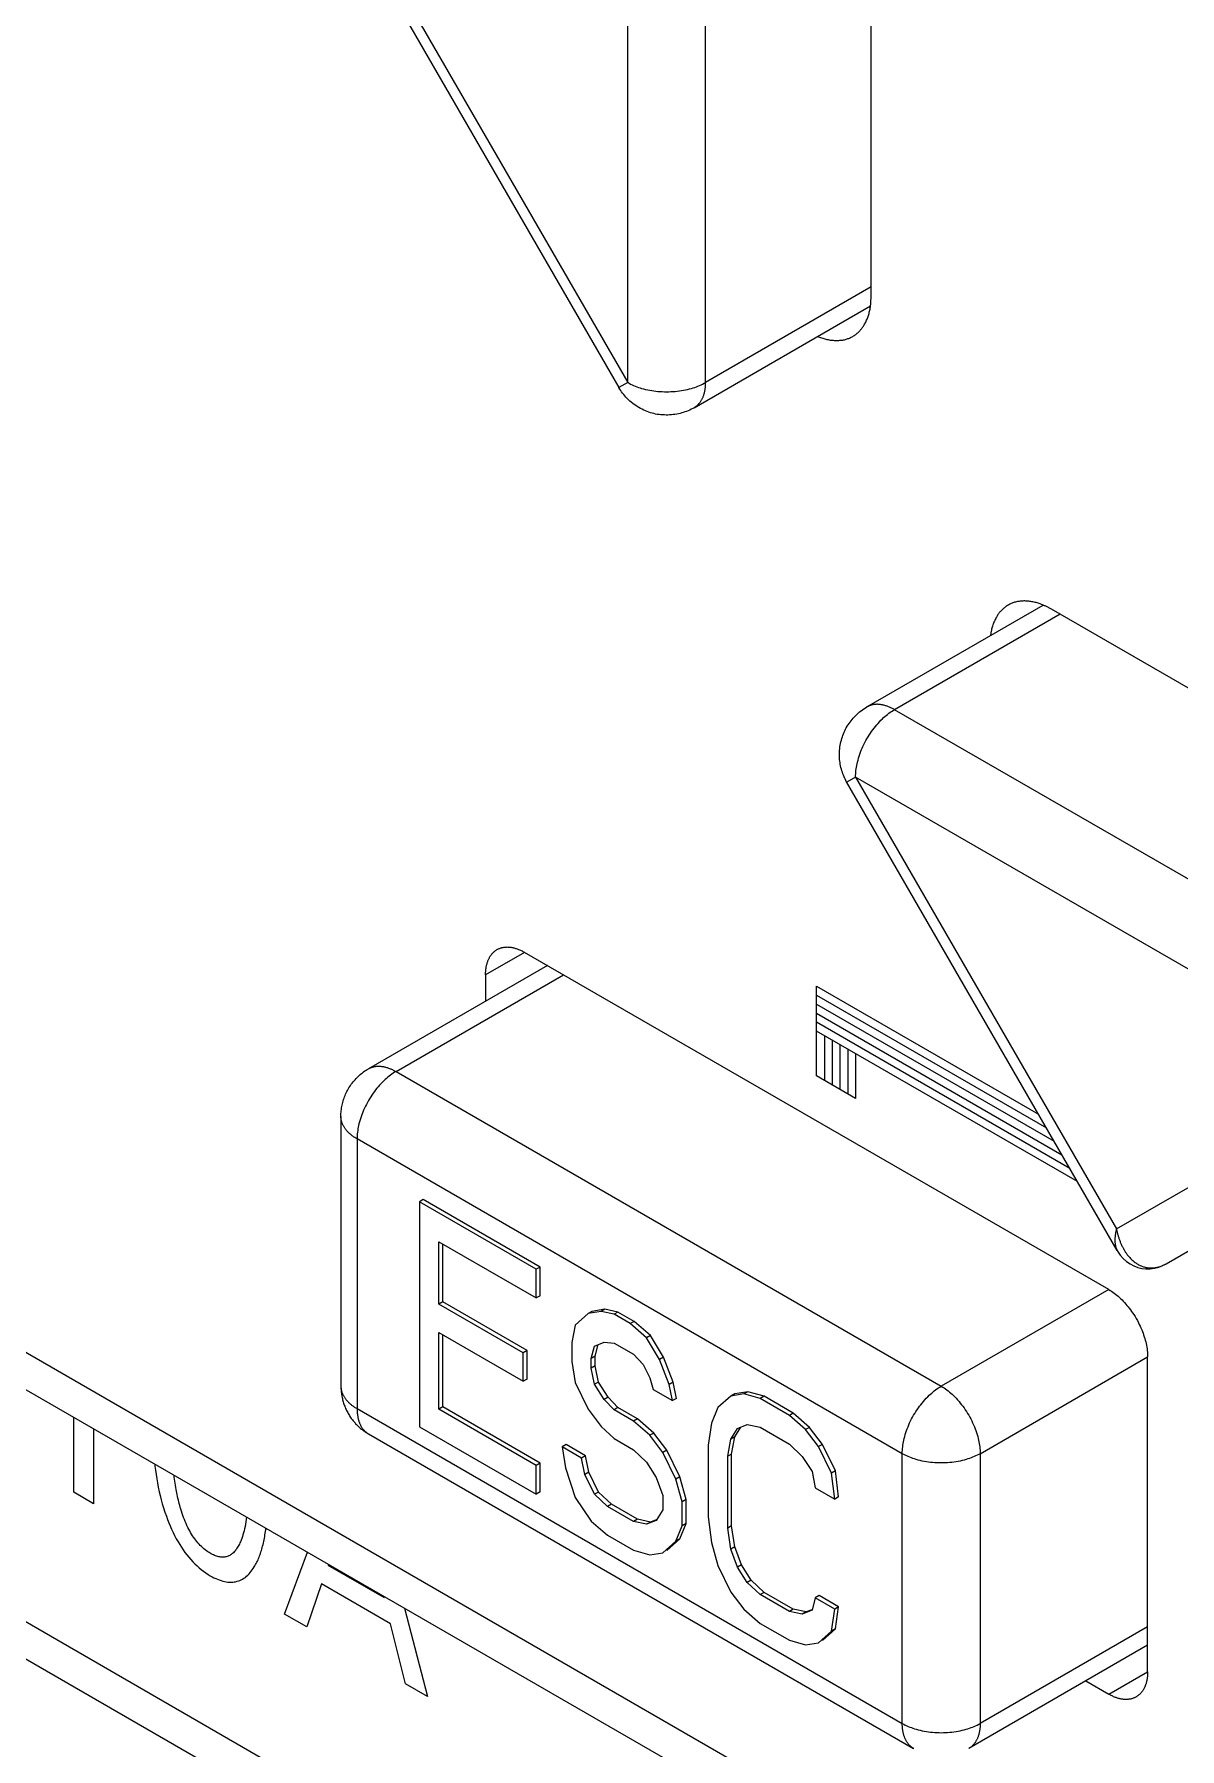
# Model space of a CAD drawing. Extents: x 0 to 420, y 0 to 297.
# Drawn here: x 180.65 to 191.05, y 137.94 to 153.51 of the extents above; entities that cross this region are included whole.
import ezdxf

# ---------------------------------------------------------------- set-up
doc = ezdxf.new("R2010")
doc.units = 0
doc.header["$LTSCALE"] = 23.1
doc.layers.add('40000_ISO', color=7, linetype='CONTINUOUS')

msp = doc.modelspace()

# ---------------------------------------------------------------- linework, layer by layer
at = {"layer": '40000_ISO', "color": 7, "linetype": 'CONTINUOUS'}
for p, q in [((152.677, 157.648), (226.923, 114.782)), ((186.034, 150.351), (186.034, 155.822)), ((186.741, 150.351), (186.741, 155.822)), ((183.499, 154.558), (185.954, 150.305)), ((183.665, 154.454), (186.034, 150.351)), ((232.933, 108.863), (158.687, 151.729)), ((233.14, 108.405), (158.894, 151.271)), ((188.244, 151.219), (186.741, 150.351)), ((186.637, 150.122), (188.238, 151.047)), ((186.034, 150.351), (185.954, 150.305)), ((188.206, 147.405), (189.807, 148.329)), ((189.959, 148.248), (188.456, 147.38)), ((194.449, 145.656), (189.882, 148.293)), ((193.194, 144.645), (188.456, 147.38)), ((188.103, 146.768), (188.023, 146.722)), ((188.103, 146.768), (190.471, 142.665)), ((192.84, 144.033), (188.103, 146.768)), ((185.097, 145.176), (184.744, 144.972)), ((190.401, 142.115), (185.097, 145.176)), ((185.305, 145.057), (183.681, 144.119)), ((183.931, 144.095), (185.451, 144.972)), ((184.744, 144.972), (184.744, 144.733)), ((187.749, 144.054), (187.749, 144.87)), ((187.749, 144.87), (189.764, 143.707)), ((187.749, 144.789), (189.835, 143.584)), ((187.749, 144.707), (189.905, 143.462)), ((187.749, 144.625), (189.976, 143.339)), ((187.749, 144.544), (190.047, 143.217)), ((190.118, 143.095), (187.749, 144.462)), ((187.82, 144.421), (187.82, 144.013)), ((187.891, 144.38), (187.891, 143.972)), ((187.961, 144.339), (187.961, 143.931)), ((188.032, 144.299), (188.032, 143.89)), ((188.103, 144.258), (188.103, 143.85)), ((183.931, 144.095), (188.88, 141.237)), ((188.103, 143.85), (187.749, 144.054)), ((190.471, 142.665), (192.84, 144.033)), ((183.431, 143.686), (183.431, 141.237)), ((183.577, 143.482), (183.577, 141.033)), ((188.527, 140.624), (183.577, 143.482)), ((184.178, 142.931), (184.143, 142.911)), ((185.239, 142.319), (184.178, 142.931)), ((184.143, 142.911), (184.143, 140.869)), ((185.203, 142.298), (184.143, 142.911)), ((184.32, 141.983), (184.32, 142.548)), ((184.32, 142.548), (185.203, 142.038)), ((184.355, 142.004), (184.355, 142.528)), ((190.479, 142.469), (190.482, 142.463)), ((190.479, 142.469), (190.479, 142.469)), ((190.482, 142.463), (190.506, 142.428)), ((185.239, 142.319), (185.203, 142.298)), ((185.203, 142.038), (185.203, 142.298)), ((185.239, 142.058), (185.239, 142.319)), ((190.506, 142.428), (190.533, 142.397)), ((190.533, 142.397), (190.563, 142.37)), ((190.563, 142.37), (190.595, 142.347)), ((190.595, 142.347), (190.629, 142.329)), ((190.629, 142.329), (190.665, 142.315)), ((190.665, 142.315), (190.701, 142.306)), ((190.701, 142.306), (190.739, 142.302)), ((190.739, 142.302), (190.778, 142.303)), ((190.778, 142.303), (190.817, 142.308)), ((190.817, 142.308), (190.856, 142.319)), ((190.856, 142.319), (190.897, 142.335)), ((190.897, 142.335), (190.925, 142.349)), ((184.355, 142.004), (184.32, 141.983)), ((185.086, 141.541), (184.32, 141.983)), ((185.121, 141.562), (184.355, 142.004)), ((185.239, 142.058), (185.203, 142.038)), ((190.401, 142.115), (188.88, 141.237)), ((185.675, 141.896), (185.557, 141.79)), ((185.71, 141.916), (185.675, 141.896)), ((185.793, 141.915), (185.675, 141.896)), ((185.828, 141.935), (185.71, 141.916)), ((185.828, 141.935), (185.793, 141.915)), ((185.911, 141.89), (185.793, 141.915)), ((185.946, 141.91), (185.828, 141.935)), ((185.946, 141.91), (185.911, 141.89)), ((186.058, 141.805), (185.911, 141.89)), ((186.093, 141.825), (185.946, 141.91)), ((184.32, 141.028), (184.32, 141.723)), ((184.32, 141.723), (185.086, 141.281)), ((184.355, 141.048), (184.355, 141.702)), ((185.557, 141.79), (185.528, 141.633)), ((186.093, 141.825), (186.058, 141.805)), ((186.205, 141.676), (186.058, 141.805)), ((186.241, 141.697), (186.093, 141.825)), ((186.241, 141.697), (186.205, 141.676)), ((186.323, 141.478), (186.205, 141.676)), ((186.358, 141.499), (186.241, 141.697)), ((185.121, 141.562), (185.086, 141.541)), ((185.086, 141.281), (185.086, 141.541)), ((185.121, 141.301), (185.121, 141.562)), ((185.528, 141.633), (185.528, 141.46)), ((185.704, 141.488), (185.734, 141.601)), ((185.734, 141.601), (185.822, 141.637)), ((185.74, 141.508), (185.767, 141.615)), ((185.822, 141.637), (185.911, 141.629)), ((185.911, 141.629), (186.087, 141.527)), ((186.087, 141.527), (186.176, 141.433)), ((185.528, 141.46), (185.557, 141.269)), ((185.74, 141.508), (185.704, 141.488)), ((185.704, 141.401), (185.704, 141.488)), ((185.74, 141.421), (185.704, 141.401)), ((185.734, 141.254), (185.704, 141.401)), ((185.74, 141.421), (185.74, 141.508)), ((185.769, 141.274), (185.74, 141.421)), ((186.176, 141.433), (186.235, 141.312)), ((186.358, 141.499), (186.323, 141.478)), ((186.411, 141.253), (186.323, 141.478)), ((186.447, 141.274), (186.358, 141.499)), ((189.234, 140.624), (190.754, 141.502)), ((190.754, 138.644), (190.754, 141.502)), ((185.121, 141.301), (185.086, 141.281)), ((185.557, 141.269), (185.675, 141.027)), ((185.769, 141.274), (185.734, 141.254)), ((185.822, 141.116), (185.734, 141.254)), ((185.858, 141.136), (185.769, 141.274)), ((186.235, 141.312), (186.264, 141.208)), ((186.264, 141.208), (186.441, 141.106)), ((186.447, 141.274), (186.411, 141.253)), ((186.441, 141.106), (186.411, 141.253)), ((186.476, 141.126), (186.447, 141.274)), ((184.355, 141.048), (184.32, 141.028)), ((185.239, 140.538), (184.355, 141.048)), ((185.858, 141.136), (185.822, 141.116)), ((185.911, 141.021), (185.822, 141.116)), ((185.946, 141.042), (185.858, 141.136)), ((186.476, 141.126), (186.441, 141.106)), ((186.971, 141.147), (186.853, 141.042)), ((187.007, 141.168), (186.971, 141.147)), ((187.089, 141.166), (186.971, 141.147)), ((187.124, 141.187), (187.007, 141.168)), ((187.124, 141.187), (187.089, 141.166)), ((187.236, 141.125), (187.089, 141.166)), ((187.272, 141.145), (187.124, 141.187)), ((187.272, 141.145), (187.236, 141.125)), ((187.502, 140.971), (187.236, 141.125)), ((187.537, 140.992), (187.272, 141.145)), ((181.005, 140.273), (181.005, 140.955)), ((183.577, 141.033), (188.527, 138.175)), ((185.203, 140.518), (184.32, 141.028)), ((185.675, 141.027), (185.793, 140.872)), ((185.946, 141.042), (185.911, 141.021)), ((186.087, 140.919), (185.911, 141.021)), ((186.123, 140.94), (185.946, 141.042)), ((186.123, 140.94), (186.087, 140.919)), ((186.235, 140.791), (186.087, 140.919)), ((186.27, 140.811), (186.123, 140.94)), ((186.794, 140.902), (186.765, 140.702)), ((186.853, 141.042), (186.794, 140.902)), ((187.537, 140.992), (187.502, 140.971)), ((187.649, 140.843), (187.502, 140.971)), ((187.684, 140.863), (187.537, 140.992)), ((181.184, 140.852), (181.184, 140.169)), ((183.681, 140.804), (188.63, 137.946)), ((184.143, 140.869), (185.203, 140.257)), ((185.793, 140.872), (185.911, 140.761)), ((185.911, 140.761), (186.087, 140.659)), ((186.27, 140.811), (186.235, 140.791)), ((186.353, 140.636), (186.235, 140.791)), ((186.388, 140.656), (186.27, 140.811)), ((186.942, 140.6), (186.971, 140.756)), ((186.971, 140.756), (187.03, 140.853)), ((187.007, 140.777), (186.971, 140.756)), ((186.977, 140.62), (187.007, 140.777)), ((187.007, 140.777), (187.061, 140.865)), ((187.03, 140.853), (187.119, 140.889)), ((187.119, 140.889), (187.236, 140.864)), ((187.236, 140.864), (187.502, 140.711)), ((187.684, 140.863), (187.649, 140.843)), ((187.767, 140.688), (187.649, 140.843)), ((187.802, 140.708), (187.684, 140.863)), ((185.475, 140.706), (185.439, 140.686)), ((185.616, 140.583), (185.439, 140.686)), ((185.439, 140.686), (185.469, 140.495)), ((185.651, 140.604), (185.475, 140.706)), ((185.651, 140.604), (185.616, 140.583)), ((185.645, 140.436), (185.616, 140.583)), ((185.681, 140.457), (185.651, 140.604)), ((186.087, 140.659), (186.205, 140.547)), ((186.388, 140.656), (186.353, 140.636)), ((186.47, 140.394), (186.353, 140.636)), ((186.506, 140.415), (186.388, 140.656)), ((186.765, 140.702), (186.765, 140.05)), ((186.977, 140.62), (186.942, 140.6)), ((186.942, 139.948), (186.942, 140.6)), ((186.977, 139.969), (186.977, 140.62)), ((187.502, 140.711), (187.619, 140.599)), ((187.619, 140.599), (187.708, 140.461)), ((187.802, 140.708), (187.767, 140.688)), ((187.885, 140.446), (187.767, 140.688)), ((187.92, 140.467), (187.802, 140.708)), ((188.527, 138.175), (188.527, 140.624)), ((189.234, 140.624), (189.234, 138.175)), ((185.239, 140.538), (185.203, 140.518)), ((185.203, 140.257), (185.203, 140.518)), ((185.239, 140.277), (185.239, 140.538)), ((185.469, 140.495), (185.557, 140.227)), ((185.681, 140.457), (185.645, 140.436)), ((185.734, 140.255), (185.645, 140.436)), ((185.769, 140.275), (185.681, 140.457)), ((186.205, 140.547), (186.294, 140.409)), ((187.708, 140.461), (187.737, 140.314)), ((187.92, 140.467), (187.885, 140.446)), ((187.914, 140.212), (187.885, 140.446)), ((187.949, 140.233), (187.92, 140.467)), ((181.184, 140.169), (181.005, 140.273)), ((185.239, 140.277), (185.203, 140.257)), ((185.769, 140.275), (185.734, 140.255)), ((185.887, 140.164), (185.769, 140.275)), ((186.294, 140.409), (186.353, 140.245)), ((186.506, 140.415), (186.47, 140.394)), ((186.529, 140.186), (186.47, 140.394)), ((186.565, 140.207), (186.506, 140.415)), ((187.737, 140.314), (187.914, 140.212)), ((185.557, 140.227), (185.704, 140.011)), ((185.852, 140.143), (185.734, 140.255)), ((185.887, 140.164), (185.852, 140.143)), ((186.087, 140.007), (185.852, 140.143)), ((186.123, 140.028), (185.887, 140.164)), ((186.353, 140.115), (186.294, 140.018)), ((186.353, 140.245), (186.353, 140.115)), ((186.565, 140.207), (186.529, 140.186)), ((186.529, 139.969), (186.529, 140.186)), ((186.565, 139.99), (186.565, 140.207)), ((187.949, 140.233), (187.914, 140.212)), ((185.704, 140.011), (185.852, 139.883)), ((186.123, 140.028), (186.087, 140.007)), ((186.205, 139.983), (186.087, 140.007)), ((186.241, 140.003), (186.123, 140.028)), ((186.294, 140.018), (186.205, 139.983)), ((186.241, 140.003), (186.205, 139.983)), ((186.292, 140.024), (186.241, 140.003)), ((186.47, 139.83), (186.529, 139.969)), ((186.506, 139.85), (186.565, 139.99)), ((186.565, 139.99), (186.529, 139.969)), ((186.765, 140.05), (186.794, 139.816)), ((186.977, 139.969), (186.942, 139.948)), ((187.007, 139.778), (186.977, 139.969)), ((185.852, 139.883), (186.087, 139.747)), ((186.353, 139.724), (186.47, 139.83)), ((186.388, 139.744), (186.506, 139.85)), ((186.506, 139.85), (186.47, 139.83)), ((186.794, 139.816), (186.853, 139.608)), ((186.971, 139.758), (186.942, 139.948)), ((182.917, 139.168), (183.126, 139.73)), ((186.087, 139.747), (186.235, 139.705)), ((186.235, 139.705), (186.353, 139.724)), ((187.007, 139.778), (186.971, 139.758)), ((187.03, 139.593), (186.971, 139.758)), ((187.066, 139.614), (187.007, 139.778)), ((183.311, 139.613), (183.824, 139.317)), ((186.853, 139.608), (186.971, 139.367)), ((187.066, 139.614), (187.03, 139.593)), ((187.119, 139.455), (187.03, 139.593)), ((187.154, 139.476), (187.066, 139.614)), ((183.253, 139.443), (183.12, 139.051)), ((183.882, 139.08), (183.253, 139.443)), ((186.971, 139.367), (187.089, 139.212)), ((187.154, 139.476), (187.119, 139.455)), ((187.236, 139.344), (187.119, 139.455)), ((187.272, 139.364), (187.154, 139.476)), ((187.272, 139.364), (187.236, 139.344)), ((187.502, 139.191), (187.236, 139.344)), ((187.537, 139.211), (187.272, 139.364)), ((187.773, 139.336), (187.737, 139.315)), ((187.949, 139.234), (187.773, 139.336)), ((184.007, 139.221), (184.216, 138.418)), ((187.089, 139.212), (187.236, 139.083)), ((187.537, 139.211), (187.502, 139.191)), ((187.619, 139.166), (187.502, 139.191)), ((187.655, 139.187), (187.537, 139.211)), ((187.708, 139.202), (187.619, 139.166)), ((187.655, 139.187), (187.619, 139.166)), ((187.706, 139.207), (187.655, 139.187)), ((187.737, 139.315), (187.708, 139.202)), ((187.914, 139.213), (187.737, 139.315)), ((187.885, 139.013), (187.914, 139.213)), ((187.949, 139.234), (187.914, 139.213)), ((187.92, 139.033), (187.949, 139.234)), ((183.12, 139.051), (182.917, 139.168)), ((184.017, 138.533), (183.882, 139.08)), ((187.236, 139.083), (187.502, 138.93)), ((187.802, 138.928), (187.92, 139.033)), ((187.92, 139.033), (187.885, 139.013)), ((190.754, 139.053), (189.234, 138.175)), ((187.502, 138.93), (187.649, 138.889)), ((187.649, 138.889), (187.767, 138.907)), ((187.767, 138.907), (187.885, 139.013)), ((190.754, 138.884), (189.13, 137.946)), ((190.194, 138.56), (190.401, 138.44)), ((190.401, 138.44), (190.754, 138.644)), ((184.216, 138.418), (184.017, 138.533))]:
    msp.add_line(p, q, dxfattribs=at)
for points in [[(152.881, 157.192), (152.882, 157.192), (227.13, 114.325)], [(188.238, 151.047), (188.239, 151.053), (188.24, 151.059), (188.241, 151.066), (188.241, 151.072), (188.242, 151.078), (188.242, 151.085), (188.243, 151.091), (188.243, 151.098), (188.243, 151.104), (188.244, 151.111), (188.244, 151.117), (188.244, 151.123), (188.244, 151.13), (188.244, 156.404)], [(188.078, 150.77), (188.085, 150.774), (188.092, 150.779), (188.099, 150.783), (188.105, 150.788), (188.112, 150.793), (188.118, 150.798), (188.124, 150.803), (188.13, 150.809), (188.136, 150.815), (188.141, 150.82), (188.146, 150.826), (188.151, 150.832), (188.156, 150.837), (188.161, 150.844), (188.166, 150.85), (188.17, 150.856), (188.174, 150.862), (188.178, 150.869), (188.182, 150.875), (188.187, 150.883), (188.191, 150.891), (188.195, 150.899), (188.199, 150.908), (188.203, 150.916), (188.207, 150.925), (188.21, 150.933), (188.213, 150.942), (188.216, 150.95), (188.219, 150.96), (188.222, 150.969), (188.225, 150.979), (188.227, 150.989), (188.23, 150.999), (188.232, 151.008), (188.234, 151.018), (188.236, 151.028), (188.237, 151.038), (188.238, 151.047)], [(187.759, 150.77), (187.767, 150.767), (187.776, 150.763), (187.786, 150.76), (187.795, 150.756), (187.805, 150.753), (187.814, 150.75), (187.824, 150.748), (187.834, 150.745), (187.843, 150.743), (187.853, 150.741), (187.862, 150.739), (187.871, 150.737), (187.88, 150.736), (187.889, 150.735), (187.899, 150.734), (187.908, 150.733), (187.917, 150.733), (187.926, 150.733), (187.935, 150.733), (187.944, 150.733), (187.952, 150.733), (187.961, 150.734), (187.969, 150.735), (187.978, 150.736), (187.986, 150.737), (187.994, 150.739), (188.003, 150.74), (188.011, 150.742), (188.019, 150.745), (188.026, 150.747), (188.034, 150.75), (188.042, 150.752), (188.049, 150.755), (188.057, 150.759), (188.064, 150.762), (188.071, 150.766), (188.078, 150.77)], [(186.637, 150.122), (186.624, 150.115), (186.61, 150.108), (186.597, 150.101), (186.583, 150.095), (186.568, 150.089), (186.554, 150.084), (186.539, 150.079), (186.525, 150.075), (186.51, 150.071), (186.494, 150.067), (186.479, 150.064), (186.463, 150.061), (186.447, 150.059), (186.431, 150.057), (186.415, 150.056), (186.399, 150.055), (186.383, 150.055), (186.367, 150.056), (186.351, 150.057), (186.335, 150.058), (186.319, 150.06), (186.303, 150.062), (186.288, 150.065), (186.272, 150.069), (186.257, 150.073), (186.241, 150.077), (186.226, 150.082), (186.21, 150.088), (186.195, 150.094), (186.18, 150.101), (186.165, 150.108), (186.15, 150.115), (186.135, 150.124), (186.121, 150.132), (186.107, 150.141), (186.093, 150.151), (186.08, 150.161), (186.067, 150.172), (186.054, 150.183), (186.041, 150.194), (186.029, 150.206), (186.018, 150.219), (186.008, 150.23), (185.998, 150.242), (185.988, 150.254), (185.979, 150.267), (185.971, 150.279), (185.962, 150.292), (185.954, 150.305)], [(186.034, 150.351), (186.047, 150.344), (186.061, 150.337), (186.074, 150.33), (186.088, 150.324), (186.103, 150.318), (186.117, 150.313), (186.131, 150.307), (186.146, 150.303), (186.16, 150.298), (186.179, 150.293), (186.197, 150.288), (186.216, 150.284), (186.234, 150.281), (186.253, 150.277), (186.272, 150.275), (186.29, 150.272), (186.309, 150.27), (186.329, 150.269), (186.348, 150.268), (186.368, 150.267), (186.387, 150.267), (186.407, 150.267), (186.427, 150.268), (186.446, 150.269), (186.466, 150.27), (186.484, 150.272), (186.503, 150.275), (186.522, 150.277), (186.541, 150.281), (186.559, 150.284), (186.578, 150.288), (186.596, 150.293), (186.614, 150.298), (186.629, 150.303), (186.644, 150.307), (186.658, 150.313), (186.672, 150.318), (186.686, 150.324), (186.7, 150.33), (186.714, 150.337), (186.728, 150.344), (186.741, 150.351)], [(186.637, 150.122), (186.642, 150.125), (186.647, 150.129), (186.652, 150.132), (186.656, 150.135), (186.661, 150.139), (186.665, 150.143), (186.669, 150.146), (186.674, 150.15), (186.678, 150.155), (186.681, 150.159), (186.685, 150.163), (186.689, 150.168), (186.692, 150.173), (186.696, 150.177), (186.699, 150.182), (186.702, 150.187), (186.705, 150.193), (186.708, 150.198), (186.711, 150.203), (186.713, 150.208), (186.715, 150.214), (186.718, 150.219), (186.72, 150.225), (186.722, 150.23), (186.724, 150.236), (186.726, 150.242), (186.728, 150.249), (186.73, 150.256), (186.732, 150.263), (186.733, 150.27), (186.735, 150.278), (186.736, 150.285), (186.737, 150.292), (186.738, 150.3), (186.739, 150.307), (186.739, 150.314), (186.74, 150.322), (186.74, 150.329), (186.741, 150.336), (186.741, 150.344), (186.741, 150.351)], [(189.807, 148.329), (189.799, 148.333), (189.79, 148.336), (189.78, 148.34), (189.771, 148.343), (189.761, 148.346), (189.752, 148.349), (189.742, 148.352), (189.732, 148.354), (189.723, 148.356), (189.713, 148.359), (189.704, 148.36), (189.695, 148.362), (189.686, 148.363), (189.677, 148.364), (189.667, 148.365), (189.658, 148.366), (189.649, 148.366), (189.64, 148.367), (189.631, 148.367), (189.622, 148.366), (189.614, 148.366), (189.605, 148.365), (189.597, 148.365), (189.588, 148.363), (189.58, 148.362), (189.572, 148.361), (189.563, 148.359), (189.555, 148.357), (189.547, 148.355), (189.539, 148.352), (189.532, 148.35), (189.524, 148.347), (189.517, 148.344), (189.509, 148.34), (189.502, 148.337), (189.495, 148.333), (189.488, 148.329)], [(189.488, 148.329), (189.481, 148.325), (189.474, 148.321), (189.467, 148.316), (189.46, 148.311), (189.454, 148.306), (189.448, 148.301), (189.442, 148.296), (189.436, 148.29), (189.43, 148.285), (189.425, 148.279), (189.419, 148.273), (189.414, 148.268), (189.41, 148.262), (189.405, 148.256), (189.4, 148.25), (189.396, 148.243), (189.392, 148.237), (189.388, 148.23), (189.384, 148.224), (189.379, 148.216), (189.375, 148.208), (189.37, 148.2), (189.366, 148.191), (189.363, 148.183), (189.359, 148.175), (189.356, 148.166), (189.353, 148.158), (189.35, 148.149), (189.346, 148.139), (189.344, 148.13), (189.341, 148.12), (189.338, 148.11), (189.336, 148.101), (189.334, 148.091), (189.332, 148.081), (189.33, 148.071), (189.329, 148.061), (189.328, 148.053)], [(189.882, 148.293), (189.876, 148.296), (189.871, 148.299), (189.865, 148.302), (189.859, 148.305), (189.854, 148.308), (189.848, 148.311), (189.842, 148.314), (189.836, 148.316), (189.831, 148.319), (189.825, 148.322), (189.819, 148.324), (189.813, 148.327), (189.807, 148.329)], [(188.005, 146.756), (187.999, 146.77), (187.993, 146.784), (187.988, 146.798), (187.983, 146.812), (187.978, 146.826), (187.974, 146.84), (187.97, 146.855), (187.967, 146.869), (187.964, 146.884), (187.962, 146.899), (187.96, 146.913), (187.958, 146.928), (187.957, 146.943), (187.956, 146.959), (187.956, 146.976), (187.957, 146.992), (187.958, 147.009), (187.959, 147.025), (187.961, 147.042), (187.964, 147.058), (187.967, 147.074), (187.97, 147.089), (187.974, 147.104), (187.978, 147.118), (187.983, 147.132), (187.988, 147.147), (187.993, 147.161), (187.999, 147.175), (188.005, 147.188), (188.012, 147.202), (188.019, 147.216), (188.027, 147.229), (188.035, 147.242), (188.044, 147.255), (188.053, 147.268), (188.063, 147.28), (188.072, 147.292), (188.082, 147.304), (188.093, 147.316), (188.104, 147.327), (188.116, 147.338), (188.128, 147.349), (188.14, 147.36), (188.153, 147.369), (188.166, 147.379), (188.179, 147.388), (188.192, 147.397), (188.206, 147.405)], [(188.103, 146.768), (188.103, 146.783), (188.104, 146.798), (188.105, 146.814), (188.106, 146.829), (188.108, 146.844), (188.111, 146.859), (188.113, 146.874), (188.117, 146.889), (188.12, 146.904), (188.125, 146.922), (188.13, 146.941), (188.135, 146.959), (188.142, 146.977), (188.148, 146.995), (188.155, 147.012), (188.162, 147.03), (188.17, 147.047), (188.179, 147.065), (188.187, 147.082), (188.197, 147.099), (188.206, 147.116), (188.216, 147.133), (188.227, 147.15), (188.237, 147.166), (188.248, 147.182), (188.259, 147.198), (188.271, 147.213), (188.283, 147.228), (188.295, 147.242), (188.307, 147.256), (188.32, 147.27), (188.333, 147.284), (188.347, 147.297), (188.358, 147.308), (188.37, 147.318), (188.381, 147.328), (188.393, 147.337), (188.405, 147.347), (188.418, 147.356), (188.43, 147.364), (188.443, 147.372), (188.456, 147.38)], [(188.456, 147.38), (188.45, 147.384), (188.443, 147.388), (188.437, 147.391), (188.43, 147.394), (188.423, 147.398), (188.417, 147.401), (188.41, 147.404), (188.403, 147.406), (188.396, 147.409), (188.389, 147.412), (188.382, 147.414), (188.375, 147.416), (188.368, 147.418), (188.361, 147.42), (188.354, 147.422), (188.348, 147.423), (188.342, 147.424), (188.336, 147.425), (188.33, 147.426), (188.324, 147.427), (188.319, 147.428), (188.313, 147.428), (188.307, 147.428), (188.301, 147.429), (188.295, 147.429), (188.289, 147.428), (188.283, 147.428), (188.277, 147.428), (188.271, 147.427), (188.266, 147.426), (188.26, 147.425), (188.254, 147.424), (188.249, 147.422), (188.243, 147.421), (188.238, 147.419), (188.232, 147.417), (188.227, 147.415), (188.222, 147.413), (188.216, 147.41), (188.211, 147.408), (188.206, 147.405)], [(190.478, 142.469), (188.021, 146.725), (188.019, 146.729), (188.018, 146.732), (188.016, 146.735), (188.014, 146.739), (188.012, 146.742), (188.01, 146.746), (188.009, 146.749), (188.007, 146.753), (188.005, 146.756)], [(184.744, 144.972), (184.744, 144.98), (184.744, 144.987), (184.744, 144.995), (184.745, 145.002), (184.745, 145.01), (184.746, 145.018), (184.747, 145.025), (184.748, 145.033), (184.749, 145.04), (184.75, 145.047), (184.752, 145.054), (184.753, 145.06), (184.755, 145.067), (184.757, 145.074), (184.759, 145.08), (184.761, 145.087), (184.763, 145.093), (184.765, 145.1), (184.768, 145.105), (184.77, 145.111), (184.773, 145.117), (184.775, 145.122), (184.778, 145.128), (184.781, 145.133), (184.784, 145.139), (184.788, 145.144), (184.791, 145.149), (184.795, 145.154), (184.798, 145.158), (184.802, 145.163), (184.806, 145.167), (184.81, 145.171), (184.814, 145.175), (184.818, 145.179), (184.822, 145.183), (184.827, 145.187), (184.831, 145.19), (184.835, 145.193), (184.839, 145.196), (184.843, 145.199), (184.847, 145.201)], [(184.847, 145.201), (184.852, 145.204), (184.856, 145.206), (184.861, 145.208), (184.866, 145.21), (184.87, 145.212), (184.876, 145.214), (184.881, 145.216), (184.887, 145.218), (184.892, 145.219), (184.898, 145.22), (184.903, 145.221), (184.909, 145.222), (184.915, 145.223), (184.921, 145.224), (184.927, 145.224), (184.933, 145.224), (184.939, 145.225), (184.946, 145.224), (184.952, 145.224), (184.958, 145.224), (184.964, 145.223), (184.97, 145.222), (184.977, 145.222), (184.983, 145.22), (184.99, 145.219), (184.997, 145.218), (185.003, 145.216), (185.01, 145.214), (185.017, 145.212), (185.023, 145.21), (185.03, 145.208), (185.036, 145.206), (185.044, 145.203), (185.052, 145.199), (185.06, 145.196), (185.067, 145.192), (185.075, 145.189), (185.083, 145.185), (185.09, 145.181), (185.097, 145.176)], [(190.903, 142.338), (190.906, 142.339), (190.908, 142.34), (190.91, 142.341), (190.912, 142.343), (190.914, 142.344), (190.916, 142.345), (190.919, 142.346), (190.921, 142.347), (190.923, 142.348), (195.014, 144.711)], [(183.431, 143.686), (183.431, 143.699), (183.431, 143.712), (183.432, 143.725), (183.433, 143.738), (183.435, 143.75), (183.437, 143.763), (183.439, 143.776), (183.441, 143.789), (183.444, 143.801), (183.447, 143.814), (183.451, 143.826), (183.454, 143.839), (183.459, 143.851), (183.463, 143.863), (183.468, 143.876), (183.473, 143.888), (183.479, 143.9), (183.484, 143.912), (183.49, 143.923), (183.497, 143.935), (183.503, 143.946), (183.51, 143.957), (183.518, 143.968), (183.525, 143.979), (183.533, 143.989), (183.541, 144), (183.55, 144.01), (183.559, 144.02), (183.568, 144.03), (183.577, 144.039), (183.586, 144.049), (183.596, 144.058), (183.606, 144.066), (183.616, 144.075), (183.627, 144.083), (183.637, 144.091), (183.648, 144.099), (183.659, 144.106), (183.67, 144.113), (183.681, 144.119)], [(183.931, 144.095), (183.918, 144.087), (183.905, 144.078), (183.892, 144.07), (183.88, 144.061), (183.868, 144.052), (183.856, 144.042), (183.844, 144.032), (183.833, 144.022), (183.821, 144.011), (183.808, 143.998), (183.795, 143.985), (183.782, 143.971), (183.769, 143.956), (183.757, 143.942), (183.745, 143.927), (183.734, 143.912), (183.723, 143.897), (183.712, 143.88), (183.701, 143.864), (183.691, 143.847), (183.681, 143.831), (183.671, 143.814), (183.662, 143.796), (183.653, 143.779), (183.645, 143.761), (183.637, 143.744), (183.63, 143.726), (183.623, 143.709), (183.616, 143.691), (183.61, 143.673), (183.604, 143.655), (183.599, 143.637), (183.594, 143.618), (183.591, 143.603), (183.588, 143.588), (183.585, 143.573), (183.583, 143.558), (183.581, 143.543), (183.579, 143.528), (183.578, 143.513), (183.577, 143.497), (183.577, 143.482)], [(183.681, 144.119), (183.686, 144.122), (183.691, 144.124), (183.696, 144.127), (183.701, 144.129), (183.707, 144.131), (183.712, 144.133), (183.717, 144.135), (183.723, 144.137), (183.729, 144.138), (183.734, 144.139), (183.74, 144.14), (183.746, 144.141), (183.752, 144.142), (183.757, 144.142), (183.763, 144.143), (183.769, 144.143), (183.775, 144.143), (183.781, 144.143), (183.787, 144.142), (183.792, 144.142), (183.798, 144.141), (183.804, 144.141), (183.81, 144.14), (183.816, 144.139), (183.821, 144.138), (183.829, 144.136), (183.836, 144.134), (183.843, 144.132), (183.85, 144.13), (183.857, 144.128), (183.864, 144.126), (183.871, 144.123), (183.878, 144.12), (183.885, 144.118), (183.891, 144.115), (183.898, 144.112), (183.905, 144.108), (183.911, 144.105), (183.918, 144.102), (183.924, 144.098), (183.931, 144.095)], [(183.577, 143.482), (183.571, 143.486), (183.565, 143.49), (183.558, 143.494), (183.552, 143.498), (183.546, 143.502), (183.54, 143.506), (183.534, 143.51), (183.528, 143.515), (183.523, 143.52), (183.517, 143.524), (183.511, 143.529), (183.506, 143.534), (183.5, 143.539), (183.495, 143.544), (183.49, 143.55), (183.485, 143.555), (183.482, 143.559), (183.478, 143.564), (183.475, 143.568), (183.471, 143.572), (183.468, 143.577), (183.465, 143.581), (183.462, 143.586), (183.459, 143.591), (183.456, 143.596), (183.453, 143.6), (183.451, 143.605), (183.448, 143.61), (183.446, 143.615), (183.444, 143.62), (183.442, 143.625), (183.44, 143.631), (183.438, 143.636), (183.437, 143.641), (183.435, 143.647), (183.434, 143.652), (183.433, 143.658), (183.432, 143.663), (183.432, 143.669), (183.431, 143.675), (183.431, 143.681), (183.431, 143.686)], [(190.471, 142.665), (190.47, 142.658), (190.468, 142.651), (190.467, 142.644), (190.465, 142.637), (190.464, 142.631), (190.463, 142.624), (190.462, 142.617), (190.461, 142.61), (190.46, 142.603), (190.459, 142.596), (190.459, 142.589), (190.458, 142.583), (190.458, 142.577), (190.458, 142.571), (190.458, 142.565), (190.458, 142.559), (190.458, 142.553), (190.458, 142.547), (190.458, 142.542), (190.459, 142.536), (190.46, 142.53), (190.46, 142.524), (190.461, 142.52), (190.462, 142.516), (190.463, 142.511), (190.464, 142.507), (190.465, 142.503), (190.466, 142.499), (190.467, 142.495), (190.469, 142.491), (190.47, 142.487), (190.472, 142.483), (190.474, 142.479), (190.476, 142.475), (190.477, 142.472), (190.479, 142.469)], [(190.471, 142.665), (190.473, 142.658), (190.474, 142.652), (190.476, 142.645), (190.477, 142.638), (190.479, 142.631), (190.48, 142.625), (190.482, 142.618), (190.484, 142.611), (190.486, 142.605), (190.488, 142.598), (190.49, 142.592), (190.492, 142.585), (190.494, 142.578), (190.496, 142.572), (190.499, 142.565)], [(190.499, 142.565), (190.501, 142.559), (190.504, 142.552), (190.506, 142.545), (190.509, 142.538), (190.512, 142.532), (190.515, 142.525), (190.518, 142.518), (190.521, 142.512), (190.524, 142.505), (190.528, 142.498), (190.531, 142.492), (190.534, 142.486), (190.538, 142.479), (190.541, 142.474), (190.545, 142.468), (190.548, 142.463), (190.551, 142.457), (190.555, 142.452), (190.559, 142.447), (190.562, 142.442), (190.566, 142.436), (190.57, 142.431)], [(190.57, 142.431), (190.575, 142.424), (190.581, 142.417), (190.587, 142.411), (190.593, 142.404), (190.599, 142.397), (190.606, 142.391), (190.612, 142.384), (190.619, 142.378), (190.626, 142.372), (190.633, 142.367), (190.64, 142.361), (190.647, 142.357), (190.653, 142.352), (190.66, 142.348), (190.667, 142.344), (190.673, 142.34), (190.68, 142.337), (190.687, 142.333), (190.695, 142.33), (190.702, 142.327), (190.709, 142.325), (190.717, 142.322), (190.724, 142.32), (190.732, 142.318), (190.739, 142.316), (190.747, 142.315), (190.754, 142.313), (190.761, 142.313), (190.768, 142.312), (190.775, 142.311), (190.782, 142.311), (190.789, 142.311), (190.796, 142.311), (190.804, 142.311), (190.811, 142.312), (190.819, 142.313), (190.827, 142.314), (190.834, 142.315), (190.842, 142.317), (190.849, 142.318), (190.856, 142.32), (190.863, 142.322), (190.871, 142.325), (190.878, 142.327), (190.885, 142.33), (190.891, 142.332), (190.897, 142.335), (190.903, 142.338)], [(190.401, 142.115), (190.413, 142.107), (190.426, 142.099), (190.438, 142.091), (190.45, 142.082), (190.462, 142.073), (190.475, 142.063), (190.487, 142.053), (190.499, 142.042), (190.51, 142.031), (190.522, 142.02), (190.533, 142.008), (190.545, 141.996), (190.556, 141.983), (190.567, 141.971), (190.578, 141.958), (190.588, 141.944), (190.599, 141.93), (190.609, 141.916), (190.618, 141.902), (190.628, 141.888), (190.64, 141.869), (190.651, 141.851), (190.661, 141.832), (190.672, 141.812), (190.679, 141.797), (190.687, 141.781), (190.694, 141.766), (190.701, 141.75), (190.707, 141.734), (190.713, 141.718), (190.718, 141.702), (190.724, 141.686), (190.728, 141.67), (190.733, 141.654), (190.737, 141.639), (190.74, 141.623), (190.744, 141.608), (190.746, 141.592), (190.749, 141.576), (190.751, 141.561), (190.752, 141.547), (190.753, 141.532), (190.754, 141.517), (190.754, 141.502)], [(183.431, 141.237), (183.431, 141.231), (183.431, 141.225), (183.432, 141.22), (183.432, 141.214), (183.433, 141.208), (183.434, 141.203), (183.435, 141.197), (183.437, 141.192), (183.438, 141.186), (183.44, 141.181), (183.442, 141.176), (183.444, 141.171), (183.446, 141.166), (183.448, 141.161), (183.451, 141.156), (183.453, 141.151), (183.456, 141.146), (183.459, 141.141), (183.462, 141.137), (183.465, 141.132), (183.468, 141.127), (183.471, 141.123), (183.475, 141.119), (183.478, 141.114), (183.482, 141.11), (183.485, 141.106), (183.49, 141.1), (183.495, 141.095), (183.5, 141.09), (183.506, 141.085), (183.511, 141.08), (183.517, 141.075), (183.523, 141.07), (183.528, 141.065), (183.534, 141.061), (183.54, 141.057), (183.546, 141.052), (183.552, 141.048), (183.558, 141.044), (183.565, 141.04), (183.571, 141.036), (183.577, 141.033)], [(183.431, 141.237), (183.431, 141.227), (183.431, 141.216), (183.432, 141.206), (183.432, 141.196), (183.433, 141.185), (183.435, 141.175), (183.436, 141.165), (183.438, 141.155), (183.439, 141.145), (183.441, 141.134), (183.444, 141.124), (183.446, 141.114), (183.449, 141.104), (183.451, 141.094), (183.454, 141.084), (183.458, 141.074), (183.461, 141.065), (183.465, 141.055), (183.469, 141.045), (183.473, 141.035), (183.477, 141.026), (183.482, 141.016), (183.487, 141.007), (183.492, 140.998), (183.497, 140.988), (183.502, 140.979), (183.508, 140.97), (183.513, 140.962), (183.519, 140.953), (183.525, 140.944)], [(188.527, 140.624), (188.527, 140.64), (188.528, 140.655), (188.529, 140.67), (188.531, 140.685), (188.533, 140.7), (188.535, 140.716), (188.538, 140.731), (188.541, 140.746), (188.544, 140.761), (188.549, 140.779), (188.554, 140.797), (188.56, 140.815), (188.566, 140.833), (188.572, 140.851), (188.579, 140.869), (188.587, 140.886), (188.594, 140.903), (188.603, 140.921), (188.612, 140.939), (188.621, 140.956), (188.63, 140.973), (188.64, 140.99), (188.651, 141.006), (188.662, 141.023), (188.673, 141.039), (188.684, 141.054), (188.695, 141.069), (188.707, 141.084), (188.719, 141.099), (188.732, 141.113), (188.744, 141.127), (188.758, 141.14), (188.771, 141.154), (188.782, 141.164), (188.794, 141.174), (188.805, 141.184), (188.817, 141.194), (188.83, 141.203), (188.842, 141.212), (188.855, 141.221), (188.867, 141.229), (188.88, 141.237)], [(188.88, 141.237), (188.894, 141.229), (188.906, 141.221), (188.919, 141.212), (188.931, 141.203), (188.944, 141.194), (188.955, 141.184), (188.967, 141.174), (188.979, 141.164), (188.99, 141.154), (189.003, 141.14), (189.016, 141.127), (189.029, 141.113), (189.042, 141.099), (189.054, 141.084), (189.066, 141.069), (189.077, 141.054), (189.088, 141.039), (189.099, 141.023), (189.11, 141.006), (189.12, 140.99), (189.13, 140.973), (189.14, 140.956), (189.149, 140.939), (189.158, 140.921), (189.166, 140.903), (189.174, 140.886), (189.182, 140.869), (189.189, 140.851), (189.195, 140.833), (189.201, 140.815), (189.207, 140.797), (189.212, 140.779), (189.217, 140.761), (189.22, 140.746), (189.223, 140.731), (189.226, 140.716), (189.228, 140.7), (189.23, 140.685), (189.232, 140.67), (189.233, 140.655), (189.234, 140.64), (189.234, 140.624)], [(183.525, 140.944), (183.53, 140.937), (183.536, 140.93), (183.541, 140.923), (183.547, 140.916), (183.553, 140.91), (183.559, 140.903), (183.564, 140.896), (183.571, 140.89), (183.577, 140.884), (183.583, 140.877), (183.589, 140.871), (183.596, 140.865), (183.603, 140.86), (183.609, 140.854), (183.616, 140.848), (183.623, 140.843), (183.63, 140.837), (183.637, 140.832), (183.644, 140.827), (183.651, 140.822), (183.659, 140.817), (183.666, 140.813), (183.673, 140.808), (183.681, 140.804)], [(183.577, 141.033), (183.577, 141.026), (183.577, 141.019), (183.578, 141.012), (183.578, 141.005), (183.578, 140.998), (183.579, 140.991), (183.58, 140.984), (183.581, 140.977), (183.582, 140.971), (183.583, 140.964), (183.584, 140.957), (183.585, 140.95), (183.587, 140.943), (183.588, 140.937), (183.59, 140.93), (183.592, 140.923), (183.594, 140.916), (183.596, 140.911), (183.598, 140.906), (183.6, 140.901), (183.602, 140.896), (183.605, 140.891), (183.607, 140.886), (183.609, 140.881), (183.612, 140.876), (183.615, 140.871), (183.618, 140.866), (183.621, 140.862), (183.624, 140.857), (183.627, 140.853), (183.63, 140.848), (183.634, 140.844), (183.637, 140.84), (183.641, 140.836), (183.645, 140.832), (183.648, 140.828), (183.652, 140.825), (183.656, 140.822), (183.659, 140.819), (183.663, 140.816), (183.667, 140.813)], [(183.667, 140.813), (183.669, 140.812), (183.67, 140.811), (183.671, 140.81), (183.672, 140.809), (183.673, 140.809), (183.675, 140.808), (183.676, 140.807), (183.677, 140.806), (183.678, 140.805), (183.68, 140.805), (183.681, 140.804)], [(189.234, 140.624), (189.221, 140.617), (189.207, 140.61), (189.193, 140.603), (189.179, 140.597), (189.165, 140.591), (189.151, 140.586), (189.137, 140.581), (189.122, 140.576), (189.107, 140.571), (189.089, 140.566), (189.071, 140.562), (189.052, 140.557), (189.034, 140.554), (189.015, 140.551), (188.996, 140.548), (188.978, 140.545), (188.959, 140.543), (188.939, 140.542), (188.92, 140.541), (188.9, 140.54), (188.88, 140.54), (188.861, 140.54), (188.841, 140.541), (188.822, 140.542), (188.802, 140.543), (188.783, 140.545), (188.765, 140.548), (188.746, 140.551), (188.727, 140.554), (188.709, 140.557), (188.69, 140.562), (188.672, 140.566), (188.653, 140.571), (188.639, 140.576), (188.624, 140.581), (188.61, 140.586), (188.596, 140.591), (188.581, 140.597), (188.568, 140.603), (188.554, 140.61), (188.54, 140.617), (188.527, 140.624)], [(181.74, 140.53), (181.742, 140.512), (181.746, 140.474), (181.752, 140.436), (181.758, 140.397), (181.765, 140.358), (181.772, 140.319), (181.781, 140.279), (181.79, 140.243), (181.799, 140.206), (181.809, 140.169), (181.821, 140.131), (181.833, 140.094), (181.846, 140.057), (181.857, 140.027), (181.868, 139.997), (181.88, 139.968), (181.893, 139.938), (181.907, 139.909), (181.921, 139.88), (181.936, 139.851), (181.952, 139.823), (181.967, 139.798), (181.982, 139.774), (181.998, 139.751), (182.015, 139.727), (182.032, 139.705), (182.049, 139.683), (182.067, 139.662), (182.085, 139.642), (182.104, 139.623), (182.124, 139.605), (182.143, 139.587), (182.163, 139.571), (182.184, 139.556), (182.204, 139.541), (182.224, 139.528), (182.245, 139.516), (182.261, 139.507), (182.278, 139.498), (182.294, 139.49), (182.31, 139.483), (182.326, 139.477), (182.342, 139.472), (182.358, 139.467), (182.374, 139.463), (182.389, 139.46), (182.405, 139.458), (182.419, 139.457), (182.434, 139.457), (182.448, 139.457), (182.462, 139.459), (182.475, 139.461), (182.489, 139.465), (182.501, 139.468), (182.514, 139.473), (182.526, 139.479), (182.538, 139.485), (182.55, 139.493), (182.563, 139.501), (182.574, 139.511), (182.586, 139.521), (182.597, 139.532), (182.607, 139.544), (182.617, 139.556), (182.626, 139.569), (182.635, 139.582), (182.644, 139.596)], [(181.972, 140.138), (181.967, 140.154), (181.963, 140.171), (181.959, 140.187), (181.955, 140.203), (181.951, 140.219), (181.947, 140.236), (181.944, 140.252), (181.94, 140.268), (181.937, 140.284), (181.934, 140.3), (181.931, 140.318), (181.928, 140.337), (181.925, 140.355), (181.923, 140.374), (181.92, 140.392), (181.918, 140.411), (181.916, 140.429)], [(182.574, 140.049), (182.571, 140.027), (182.567, 140.005), (182.564, 139.983), (182.56, 139.962), (182.555, 139.941), (182.551, 139.923), (182.546, 139.906), (182.541, 139.888), (182.536, 139.871), (182.53, 139.855), (182.524, 139.839), (182.518, 139.823), (182.513, 139.813), (182.509, 139.803), (182.504, 139.793), (182.498, 139.783), (182.493, 139.774), (182.487, 139.765), (182.482, 139.756), (182.475, 139.748), (182.469, 139.74), (182.462, 139.732), (182.455, 139.725), (182.447, 139.718), (182.441, 139.713), (182.434, 139.709), (182.428, 139.704), (182.421, 139.7), (182.413, 139.696), (182.406, 139.693), (182.398, 139.69), (182.39, 139.688), (182.382, 139.686), (182.374, 139.685), (182.365, 139.684), (182.356, 139.684), (182.348, 139.684), (182.339, 139.685), (182.33, 139.687), (182.321, 139.688), (182.312, 139.691), (182.302, 139.693), (182.293, 139.697), (182.283, 139.7), (182.274, 139.705), (182.264, 139.709), (182.254, 139.714), (182.245, 139.72), (182.233, 139.726), (182.222, 139.734), (182.21, 139.742), (182.199, 139.751), (182.187, 139.76), (182.176, 139.769), (182.165, 139.78), (182.154, 139.79), (182.144, 139.801), (182.133, 139.813), (182.123, 139.825), (182.112, 139.838), (182.103, 139.852), (182.093, 139.865), (182.084, 139.879), (182.075, 139.893), (182.066, 139.908), (182.058, 139.923), (182.05, 139.938), (182.042, 139.953), (182.033, 139.971), (182.025, 139.989), (182.017, 140.008), (182.009, 140.026), (182.002, 140.045), (181.995, 140.064), (181.989, 140.082), (181.983, 140.101), (181.977, 140.12), (181.972, 140.138)], [(182.644, 139.596), (182.65, 139.606), (182.656, 139.617), (182.662, 139.627), (182.667, 139.638), (182.672, 139.649), (182.678, 139.661), (182.683, 139.672), (182.687, 139.684), (182.692, 139.695), (182.696, 139.707), (182.701, 139.719), (182.705, 139.732), (182.709, 139.744), (182.713, 139.758), (182.717, 139.771), (182.72, 139.785), (182.724, 139.799), (182.727, 139.814), (182.73, 139.828), (182.733, 139.842), (182.736, 139.857), (182.739, 139.872), (182.741, 139.887), (182.743, 139.902), (182.746, 139.917), (182.748, 139.932), (182.749, 139.948)], [(190.754, 138.644), (190.754, 138.637), (190.754, 138.629), (190.754, 138.622), (190.753, 138.614), (190.753, 138.607), (190.752, 138.599), (190.751, 138.592), (190.75, 138.584), (190.749, 138.577), (190.748, 138.57), (190.746, 138.563), (190.745, 138.556), (190.743, 138.55), (190.742, 138.543), (190.74, 138.537), (190.738, 138.53), (190.735, 138.524), (190.733, 138.517), (190.731, 138.511), (190.728, 138.506), (190.726, 138.5), (190.723, 138.494), (190.72, 138.489), (190.717, 138.483), (190.714, 138.478), (190.71, 138.473), (190.707, 138.468), (190.704, 138.463), (190.7, 138.458), (190.696, 138.454), (190.693, 138.45), (190.689, 138.445), (190.685, 138.441), (190.68, 138.437), (190.676, 138.433), (190.672, 138.43), (190.668, 138.427), (190.663, 138.424), (190.659, 138.421), (190.655, 138.418), (190.651, 138.416)], [(190.651, 138.416), (190.646, 138.413), (190.642, 138.411), (190.637, 138.409), (190.633, 138.407), (190.628, 138.405), (190.623, 138.403), (190.617, 138.401), (190.612, 138.399), (190.606, 138.398), (190.6, 138.396), (190.595, 138.395), (190.589, 138.394), (190.583, 138.394), (190.578, 138.393), (190.571, 138.392), (190.565, 138.392), (190.559, 138.392), (190.553, 138.392), (190.546, 138.392), (190.54, 138.393), (190.534, 138.393), (190.528, 138.394), (190.522, 138.395), (190.515, 138.396), (190.508, 138.398), (190.501, 138.399), (190.495, 138.401), (190.488, 138.402), (190.482, 138.404), (190.475, 138.406), (190.469, 138.409), (190.462, 138.411), (190.454, 138.414), (190.446, 138.417), (190.439, 138.421), (190.431, 138.424), (190.423, 138.428), (190.416, 138.432), (190.408, 138.436), (190.401, 138.44)], [(188.527, 138.175), (188.54, 138.168), (188.554, 138.16), (188.568, 138.154), (188.581, 138.148), (188.596, 138.142), (188.61, 138.136), (188.624, 138.131), (188.639, 138.126), (188.653, 138.122), (188.672, 138.117), (188.69, 138.112), (188.709, 138.108), (188.727, 138.104), (188.746, 138.101), (188.765, 138.098), (188.783, 138.096), (188.802, 138.094), (188.822, 138.092), (188.841, 138.091), (188.861, 138.091), (188.88, 138.09), (188.9, 138.091), (188.92, 138.091), (188.939, 138.092), (188.959, 138.094), (188.978, 138.096), (188.996, 138.098), (189.015, 138.101), (189.034, 138.104), (189.052, 138.108), (189.071, 138.112), (189.089, 138.117), (189.107, 138.122), (189.122, 138.126), (189.137, 138.131), (189.151, 138.136), (189.165, 138.142), (189.179, 138.148), (189.193, 138.154), (189.207, 138.16), (189.221, 138.168), (189.234, 138.175)], [(188.594, 137.974), (188.591, 137.978), (188.587, 137.982), (188.584, 137.985), (188.581, 137.99), (188.577, 137.994), (188.574, 137.998), (188.571, 138.002), (188.569, 138.007), (188.566, 138.011), (188.563, 138.016), (188.561, 138.02), (188.558, 138.025), (188.556, 138.03), (188.554, 138.034), (188.552, 138.039), (188.55, 138.044), (188.548, 138.049), (188.546, 138.054), (188.544, 138.059), (188.542, 138.065), (188.54, 138.071), (188.539, 138.078), (188.537, 138.084), (188.535, 138.09), (188.534, 138.097), (188.533, 138.103), (188.532, 138.11), (188.531, 138.116), (188.53, 138.123), (188.529, 138.129), (188.529, 138.136), (188.528, 138.142), (188.528, 138.149), (188.527, 138.155), (188.527, 138.162), (188.527, 138.168), (188.527, 138.175)], [(189.234, 138.175), (189.234, 138.168), (189.234, 138.16), (189.233, 138.153), (189.233, 138.146), (189.233, 138.138), (189.232, 138.131), (189.231, 138.124), (189.23, 138.116), (189.229, 138.109), (189.228, 138.102), (189.226, 138.094), (189.225, 138.087), (189.223, 138.08), (189.221, 138.073), (189.219, 138.066), (189.217, 138.059), (189.215, 138.054), (189.213, 138.048), (189.211, 138.043), (189.209, 138.038), (189.207, 138.033), (189.204, 138.028), (189.202, 138.023), (189.199, 138.018), (189.196, 138.013), (189.194, 138.009), (189.191, 138.004), (189.188, 137.999), (189.184, 137.995), (189.181, 137.99), (189.178, 137.986), (189.174, 137.982), (189.17, 137.978), (189.166, 137.974), (189.162, 137.97), (189.158, 137.966), (189.154, 137.963), (189.149, 137.959), (189.145, 137.956), (189.14, 137.952), (189.135, 137.949), (189.13, 137.946)], [(188.631, 137.946), (188.629, 137.948), (188.626, 137.949), (188.624, 137.95), (188.622, 137.951), (188.62, 137.953), (188.618, 137.954), (188.616, 137.955), (188.614, 137.957), (188.613, 137.958), (188.611, 137.96), (188.609, 137.961), (188.607, 137.963), (188.605, 137.964), (188.603, 137.966), (188.601, 137.967), (188.6, 137.969), (188.598, 137.971), (188.596, 137.972), (188.594, 137.974)]]:
    msp.add_lwpolyline(points, dxfattribs=at)

doc.saveas('drawing.dxf')
